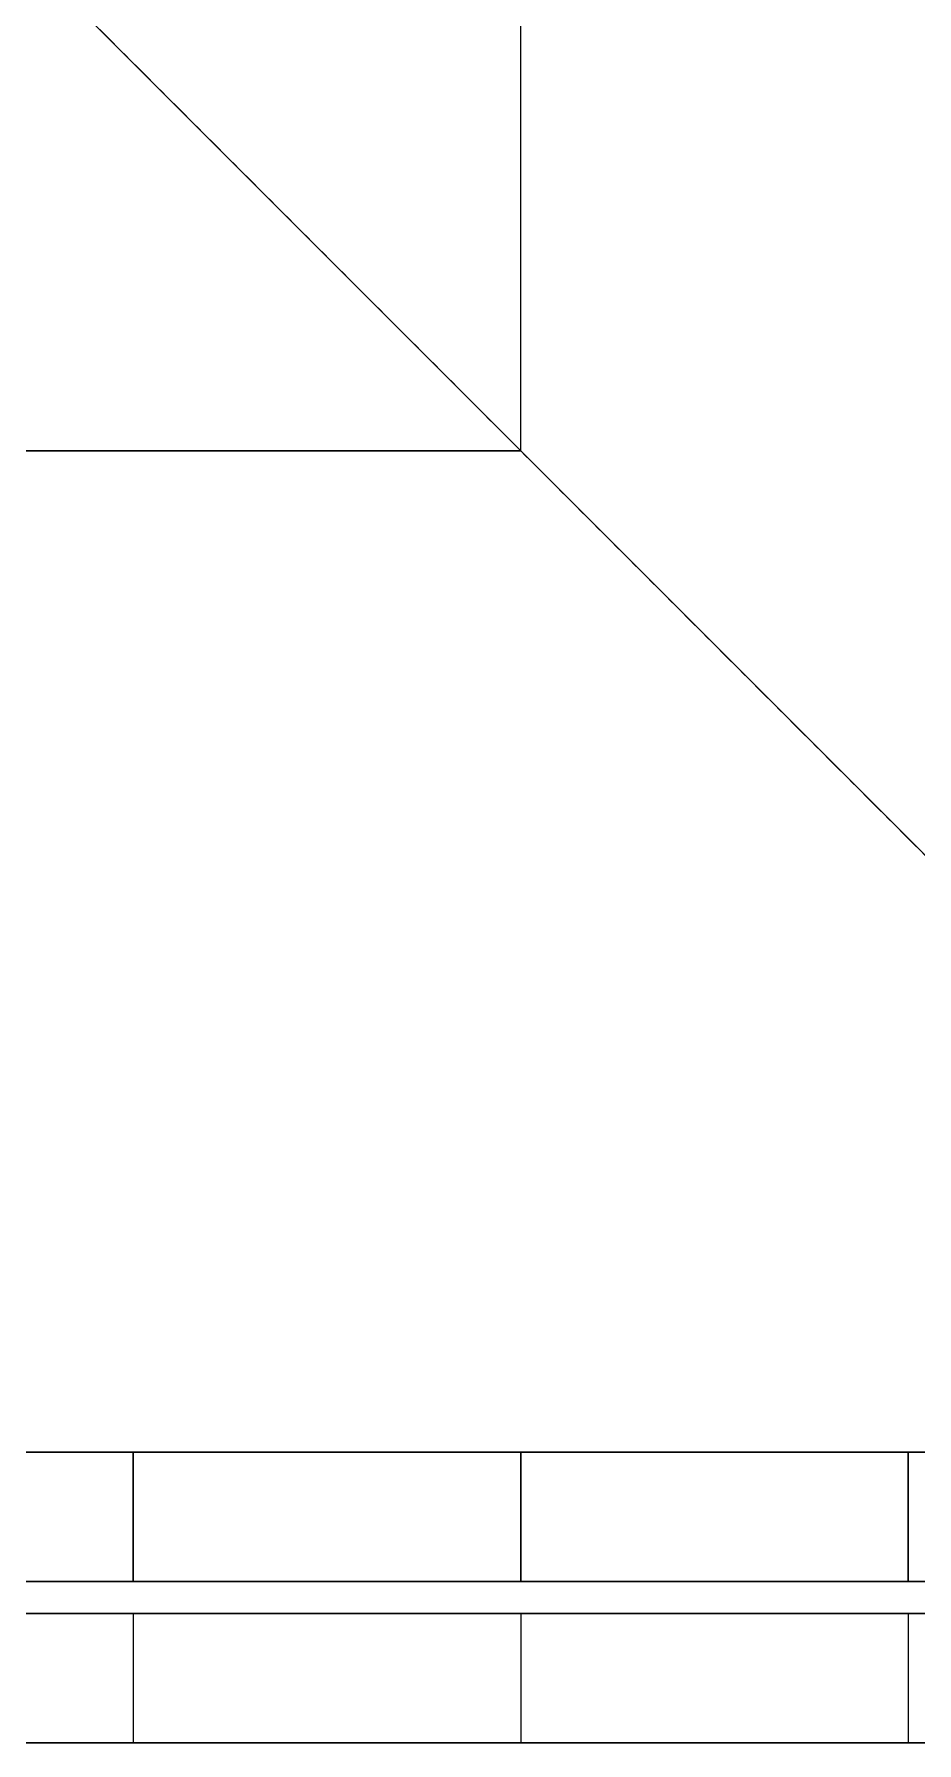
# Model space of a CAD drawing. Header units: millimetres. Extents: x -6529 to 809, y -8611 to 207.
# Drawn here: x -4667.65 to -4653.98, y -5087.89 to -5061.44 of the extents above; entities that cross this region are included whole.
import ezdxf

# ---------------------------------------------------------------- set-up
doc = ezdxf.new("R2010")
doc.units = ezdxf.units.MM
doc.header["$MEASUREMENT"] = 0
doc.layers.add('gaten$11mm', color=7, linetype='Continuous', true_color=0xff6a35)
doc.layers.add('staal', color=5, linetype='Continuous', true_color=0x0000ff)

msp = doc.modelspace()

# ---------------------------------------------------------------- linework, layer by layer
at = {"layer": 'gaten$11mm'}
msp.add_line((-4660.11, -5087.394, 58), (-4660.11, -5087.394, 40), dxfattribs=at)
at = {"layer": 'gaten$11mm', "extrusion": (-2.22045e-16, 1, 0)}
for centre in [(4660.11, 95.5, -5087.894), (4660.11, 170.5, -5087.894)]:
    msp.add_circle(centre, 5.5, dxfattribs=at)
at = {"layer": 'staal'}
for p, q in [((-4640.11, -5087.894, 1276), (-4680.11, -5047.894, 1276)), ((-4640.11, -5087.894), (-4680.11, -5047.894)), ((-4640.11, -5087.894), (-4680.11, -5047.894)), ((-4666.11, -5083.394, 1446.5), (-4666.11, -5085.394, 1446.5)), ((-4666.11, -5083.394, 1371.5), (-4666.11, -5085.394, 1371.5)), ((-4666.11, -5083.394, 1145.5), (-4666.11, -5085.394, 1145.5)), ((-4666.11, -5083.394, 1220.5), (-4666.11, -5085.394, 1220.5)), ((-4666.11, -5085.394, 95.5), (-4666.11, -5083.394, 95.5)), ((-4666.11, -5085.394, 170.5), (-4666.11, -5083.394, 170.5)), ((-4660.11, -5083.394, 1316), (-4660.11, -5085.394, 1316)), ((-4660.11, -5083.394, 1484), (-4660.11, -5085.394, 1484)), ((-4660.11, -5083.394, 1440.5), (-4660.11, -5085.394, 1440.5)), ((-4660.11, -5083.394, 1452.5), (-4660.11, -5085.394, 1452.5)), ((-4660.11, -5083.394, 1365.5), (-4660.11, -5085.394, 1365.5)), ((-4660.11, -5083.394, 1377.5), (-4660.11, -5085.394, 1377.5)), ((-4660.11, -5083.394, 1276), (-4660.11, -5085.394, 1276)), ((-4660.11, -5083.394, 1108), (-4660.11, -5085.394, 1108)), ((-4660.11, -5083.394, 1151.5), (-4660.11, -5085.394, 1151.5)), ((-4660.11, -5083.394, 1139.5), (-4660.11, -5085.394, 1139.5)), ((-4660.11, -5083.394, 1226.5), (-4660.11, -5085.394, 1226.5)), ((-4660.11, -5083.394, 1214.5), (-4660.11, -5085.394, 1214.5)), ((-4660.11, -5083.394, 40), (-4660.11, -5085.394, 40)), ((-4660.11, -5083.394, 208), (-4660.11, -5085.394, 208)), ((-4660.11, -5085.394, 101.5), (-4660.11, -5083.394, 101.5)), ((-4660.11, -5085.394, 89.5), (-4660.11, -5083.394, 89.5)), ((-4660.11, -5085.394, 176.5), (-4660.11, -5083.394, 176.5)), ((-4660.11, -5085.394, 164.5), (-4660.11, -5083.394, 164.5)), ((-4654.11, -5083.394, 1446.5), (-4654.11, -5085.394, 1446.5)), ((-4654.11, -5083.394, 1371.5), (-4654.11, -5085.394, 1371.5)), ((-4654.11, -5083.394, 1145.5), (-4654.11, -5085.394, 1145.5)), ((-4654.11, -5083.394, 1220.5), (-4654.11, -5085.394, 1220.5)), ((-4654.11, -5085.394, 95.5), (-4654.11, -5083.394, 95.5)), ((-4654.11, -5085.394, 170.5), (-4654.11, -5083.394, 170.5)), ((-4666.11, -5085.894, 695.5), (-4666.11, -5087.894, 695.5)), ((-4666.11, -5085.894, 770.5), (-4666.11, -5087.894, 770.5)), ((-4666.11, -5085.894, 920.5), (-4666.11, -5087.894, 920.5)), ((-4666.11, -5085.894, 845.5), (-4666.11, -5087.894, 845.5)), ((-4666.11, -5085.894, 1070.5), (-4666.11, -5087.894, 1070.5)), ((-4666.11, -5085.894, 995.5), (-4666.11, -5087.894, 995.5)), ((-4666.11, -5085.894, 1220.5), (-4666.11, -5087.894, 1220.5)), ((-4666.11, -5085.894, 1145.5), (-4666.11, -5087.894, 1145.5)), ((-4666.11, -5085.894, 545.5), (-4666.11, -5087.894, 545.5)), ((-4666.11, -5085.894, 620.5), (-4666.11, -5087.894, 620.5)), ((-4666.11, -5085.894, 395.5), (-4666.11, -5087.894, 395.5)), ((-4666.11, -5085.894, 470.5), (-4666.11, -5087.894, 470.5)), ((-4666.11, -5085.894, 245.5), (-4666.11, -5087.894, 245.5)), ((-4666.11, -5085.894, 320.5), (-4666.11, -5087.894, 320.5)), ((-4666.11, -5085.894, 170.5), (-4666.11, -5087.894, 170.5)), ((-4666.11, -5085.894, 95.5), (-4666.11, -5087.894, 95.5)), ((-4660.11, -5085.894, 40), (-4660.11, -5087.894, 40)), ((-4660.11, -5085.894, 1276), (-4660.11, -5087.894, 1276)), ((-4660.11, -5085.894, 701.5), (-4660.11, -5087.894, 701.5)), ((-4660.11, -5085.894, 689.5), (-4660.11, -5087.894, 689.5)), ((-4660.11, -5085.894, 776.5), (-4660.11, -5087.894, 776.5)), ((-4660.11, -5085.894, 764.5), (-4660.11, -5087.894, 764.5)), ((-4660.11, -5085.894, 926.5), (-4660.11, -5087.894, 926.5)), ((-4660.11, -5085.894, 914.5), (-4660.11, -5087.894, 914.5)), ((-4660.11, -5085.894, 851.5), (-4660.11, -5087.894, 851.5)), ((-4660.11, -5085.894, 839.5), (-4660.11, -5087.894, 839.5)), ((-4660.11, -5085.894, 1076.5), (-4660.11, -5087.894, 1076.5)), ((-4660.11, -5085.894, 1064.5), (-4660.11, -5087.894, 1064.5)), ((-4660.11, -5085.894, 1001.5), (-4660.11, -5087.894, 1001.5)), ((-4660.11, -5085.894, 989.5), (-4660.11, -5087.894, 989.5)), ((-4660.11, -5085.894, 1226.5), (-4660.11, -5087.894, 1226.5)), ((-4660.11, -5085.894, 1214.5), (-4660.11, -5087.894, 1214.5)), ((-4660.11, -5085.894, 1151.5), (-4660.11, -5087.894, 1151.5)), ((-4660.11, -5085.894, 1139.5), (-4660.11, -5087.894, 1139.5)), ((-4660.11, -5085.894, 551.5), (-4660.11, -5087.894, 551.5)), ((-4660.11, -5085.894, 539.5), (-4660.11, -5087.894, 539.5)), ((-4660.11, -5085.894, 626.5), (-4660.11, -5087.894, 626.5)), ((-4660.11, -5085.894, 614.5), (-4660.11, -5087.894, 614.5)), ((-4660.11, -5085.894, 401.5), (-4660.11, -5087.894, 401.5)), ((-4660.11, -5085.894, 389.5), (-4660.11, -5087.894, 389.5)), ((-4660.11, -5085.894, 476.5), (-4660.11, -5087.894, 476.5)), ((-4660.11, -5085.894, 464.5), (-4660.11, -5087.894, 464.5)), ((-4660.11, -5085.894, 251.5), (-4660.11, -5087.894, 251.5)), ((-4660.11, -5085.894, 239.5), (-4660.11, -5087.894, 239.5)), ((-4660.11, -5085.894, 326.5), (-4660.11, -5087.894, 326.5)), ((-4660.11, -5085.894, 314.5), (-4660.11, -5087.894, 314.5)), ((-4660.11, -5085.894, 176.5), (-4660.11, -5087.894, 176.5)), ((-4660.11, -5085.894, 164.5), (-4660.11, -5087.894, 164.5)), ((-4660.11, -5085.894, 101.5), (-4660.11, -5087.894, 101.5)), ((-4660.11, -5085.894, 89.5), (-4660.11, -5087.894, 89.5)), ((-4654.11, -5085.894, 695.5), (-4654.11, -5087.894, 695.5)), ((-4654.11, -5085.894, 770.5), (-4654.11, -5087.894, 770.5)), ((-4654.11, -5085.894, 920.5), (-4654.11, -5087.894, 920.5)), ((-4654.11, -5085.894, 845.5), (-4654.11, -5087.894, 845.5)), ((-4654.11, -5085.894, 1070.5), (-4654.11, -5087.894, 1070.5)), ((-4654.11, -5085.894, 995.5), (-4654.11, -5087.894, 995.5)), ((-4654.11, -5085.894, 1220.5), (-4654.11, -5087.894, 1220.5)), ((-4654.11, -5085.894, 1145.5), (-4654.11, -5087.894, 1145.5)), ((-4654.11, -5085.894, 545.5), (-4654.11, -5087.894, 545.5)), ((-4654.11, -5085.894, 620.5), (-4654.11, -5087.894, 620.5)), ((-4654.11, -5085.894, 395.5), (-4654.11, -5087.894, 395.5)), ((-4654.11, -5085.894, 470.5), (-4654.11, -5087.894, 470.5)), ((-4654.11, -5085.894, 245.5), (-4654.11, -5087.894, 245.5)), ((-4654.11, -5085.894, 320.5), (-4654.11, -5087.894, 320.5)), ((-4654.11, -5085.894, 170.5), (-4654.11, -5087.894, 170.5)), ((-4654.11, -5085.894, 95.5), (-4654.11, -5087.894, 95.5))]:
    msp.add_line(p, q, dxfattribs=at)
msp.add_lwpolyline([(-4640.11, -5087.894), (-5956.11, -5087.894), (-5956.11, -3771.894), (-4640.11, -3771.894)], close=True, dxfattribs=at)
for points in [[(-4660.11, -5067.894, 1316), (-4660.11, -5032.644, 1316), (-4660.11, -4997.394, 1316)], [(-4660.11, -5067.894, 1314), (-4660.11, -5032.644, 1314), (-4660.11, -4997.394, 1314)], [(-4660.11, -5067.894, 1278), (-4660.11, -5032.644, 1278), (-4660.11, -4997.394, 1278)], [(-4660.11, -5067.894, 1276), (-4660.11, -5032.644, 1276), (-4660.11, -4997.394, 1276)], [(-4660.11, -5067.894, 40), (-4660.11, -5033.144, 40), (-4660.11, -4998.394, 40)], [(-4660.11, -5067.894, 38), (-4660.11, -5033.144, 38), (-4660.11, -4998.394, 38)], [(-4660.11, -5067.894, 2), (-4660.11, -5033.144, 2), (-4660.11, -4998.394, 2)], [(-4660.11, -5067.894), (-4660.11, -5033.144), (-4660.11, -4998.394)], [(-4640.11, -5087.894, 1276), (-4660.11, -5067.894, 1276), (-4680.11, -5047.894, 1276)], [(-4680.11, -5047.894, 1316), (-4660.11, -5067.894, 1316), (-4640.11, -5087.894, 1316)], [(-4640.11, -5087.894, 1276), (-4660.11, -5067.894, 1276), (-4680.11, -5047.894, 1276)], [(-4680.11, -5047.894, 1316), (-4660.11, -5067.894, 1316), (-4640.11, -5087.894, 1316)], [(-4640.11, -5087.894), (-4660.11, -5067.894), (-4680.11, -5047.894)], [(-4680.11, -5047.894, 40), (-4660.11, -5067.894, 40), (-4640.11, -5087.894, 40)], [(-4640.11, -5087.894, 40), (-4660.11, -5067.894, 40), (-4680.11, -5047.894, 40)], [(-4642.11, -5085.894, 1314), (-4660.11, -5067.894, 1314), (-4678.11, -5049.894, 1314)], [(-4678.11, -5049.894, 1278), (-4660.11, -5067.894, 1278), (-4642.11, -5085.894, 1278)], [(-4642.11, -5085.894, 1314), (-4660.11, -5067.894, 1314), (-4678.11, -5049.894, 1314)], [(-4678.11, -5049.894, 1278), (-4660.11, -5067.894, 1278), (-4642.11, -5085.894, 1278)], [(-4642.11, -5085.894, 38), (-4660.11, -5067.894, 38), (-4678.11, -5049.894, 38)], [(-4678.11, -5049.894, 2), (-4660.11, -5067.894, 2), (-4642.11, -5085.894, 2)], [(-4678.11, -5049.894, 38), (-4660.11, -5067.894, 38), (-4642.11, -5085.894, 38)], [(-4642.11, -5085.894, 2), (-4660.11, -5067.894, 2), (-4678.11, -5049.894, 2)], [(-4660.11, -5067.894, 1316), (-4695.36, -5067.894, 1316), (-4730.61, -5067.894, 1316)], [(-4660.11, -5067.894, 1314), (-4695.36, -5067.894, 1314), (-4730.61, -5067.894, 1314)], [(-4660.11, -5067.894, 1278), (-4695.36, -5067.894, 1278), (-4730.61, -5067.894, 1278)], [(-4660.11, -5067.894, 1276), (-4695.36, -5067.894, 1276), (-4730.61, -5067.894, 1276)], [(-4730.61, -5067.894, 40), (-4695.36, -5067.894, 40), (-4660.11, -5067.894, 40)], [(-4730.61, -5067.894, 38), (-4695.36, -5067.894, 38), (-4660.11, -5067.894, 38)], [(-4730.61, -5067.894, 2), (-4695.36, -5067.894, 2), (-4660.11, -5067.894, 2)], [(-4730.61, -5067.894), (-4695.36, -5067.894), (-4660.11, -5067.894)], [(-4660.11, -5067.894, 1276), (-4660.11, -5067.894, 1277), (-4660.11, -5067.894, 1278)], [(-4660.11, -5067.894, 1314), (-4660.11, -5067.894, 1315), (-4660.11, -5067.894, 1316)], [(-4660.11, -5067.894, 1276), (-4660.11, -5067.894, 1277), (-4660.11, -5067.894, 1278)], [(-4660.11, -5067.894, 1314), (-4660.11, -5067.894, 1315), (-4660.11, -5067.894, 1316)], [(-4660.11, -5067.894), (-4660.11, -5067.894, 1), (-4660.11, -5067.894, 2)], [(-4660.11, -5067.894, 38), (-4660.11, -5067.894, 39), (-4660.11, -5067.894, 40)], [(-4659.957, -5068.046, 40), (-4659.957, -5068.046, 39), (-4659.957, -5068.046, 38)], [(-4659.957, -5068.046, 2), (-4659.957, -5068.046, 1), (-4659.957, -5068.046)], [(-4675.61, -5083.394, 1316), (-4660.11, -5083.394, 1316), (-4644.61, -5083.394, 1316)], [(-4675.61, -5083.394, 1484), (-4660.11, -5083.394, 1484), (-4644.61, -5083.394, 1484)], [(-4675.61, -5083.394, 1400), (-4660.11, -5083.394, 1400), (-4644.61, -5083.394, 1400)], [(-4675.61, -5083.394, 1276), (-4660.11, -5083.394, 1276), (-4644.61, -5083.394, 1276)], [(-4675.61, -5083.394, 1108), (-4660.11, -5083.394, 1108), (-4644.61, -5083.394, 1108)], [(-4675.61, -5083.394, 1192), (-4660.11, -5083.394, 1192), (-4644.61, -5083.394, 1192)], [(-4644.61, -5083.394, 40), (-4660.11, -5083.394, 40), (-4675.61, -5083.394, 40)], [(-4644.61, -5083.394, 208), (-4660.11, -5083.394, 208), (-4675.61, -5083.394, 208)], [(-4644.61, -5083.394, 124), (-4660.11, -5083.394, 124), (-4675.61, -5083.394, 124)], [(-4660.11, -5083.394, 1316), (-4660.11, -5083.394, 1340.75), (-4660.11, -5083.394, 1365.5)], [(-4660.11, -5083.394, 1377.5), (-4660.11, -5083.394, 1409), (-4660.11, -5083.394, 1440.5)], [(-4660.11, -5083.394, 1452.5), (-4660.11, -5083.394, 1468.25), (-4660.11, -5083.394, 1484)], [(-4660.11, -5083.394, 1276), (-4660.11, -5083.394, 1251.25), (-4660.11, -5083.394, 1226.5)], [(-4660.11, -5083.394, 1214.5), (-4660.11, -5083.394, 1183), (-4660.11, -5083.394, 1151.5)], [(-4660.11, -5083.394, 1139.5), (-4660.11, -5083.394, 1123.75), (-4660.11, -5083.394, 1108)], [(-4660.11, -5083.394, 40), (-4660.11, -5083.394, 64.75), (-4660.11, -5083.394, 89.5)], [(-4660.11, -5083.394, 101.5), (-4660.11, -5083.394, 133), (-4660.11, -5083.394, 164.5)], [(-4660.11, -5083.394, 176.5), (-4660.11, -5083.394, 192.25), (-4660.11, -5083.394, 208)], [(-4642.61, -5085.394, 1316), (-4660.11, -5085.394, 1316), (-4677.61, -5085.394, 1316)], [(-4642.61, -5085.394, 1484), (-4660.11, -5085.394, 1484), (-4677.61, -5085.394, 1484)], [(-4642.61, -5085.394, 1400), (-4660.11, -5085.394, 1400), (-4677.61, -5085.394, 1400)], [(-4642.61, -5085.394, 1276), (-4660.11, -5085.394, 1276), (-4677.61, -5085.394, 1276)], [(-4642.61, -5085.394, 1108), (-4660.11, -5085.394, 1108), (-4677.61, -5085.394, 1108)], [(-4642.61, -5085.394, 1192), (-4660.11, -5085.394, 1192), (-4677.61, -5085.394, 1192)], [(-4677.61, -5085.394, 40), (-4660.11, -5085.394, 40), (-4642.61, -5085.394, 40)], [(-4677.61, -5085.394, 208), (-4660.11, -5085.394, 208), (-4642.61, -5085.394, 208)], [(-4677.61, -5085.394, 124), (-4660.11, -5085.394, 124), (-4642.61, -5085.394, 124)], [(-4660.11, -5085.394, 1316), (-4660.11, -5085.394, 1340.75), (-4660.11, -5085.394, 1365.5)], [(-4660.11, -5085.394, 1377.5), (-4660.11, -5085.394, 1409), (-4660.11, -5085.394, 1440.5)], [(-4660.11, -5085.394, 1452.5), (-4660.11, -5085.394, 1468.25), (-4660.11, -5085.394, 1484)], [(-4660.11, -5085.394, 1276), (-4660.11, -5085.394, 1251.25), (-4660.11, -5085.394, 1226.5)], [(-4660.11, -5085.394, 1214.5), (-4660.11, -5085.394, 1183), (-4660.11, -5085.394, 1151.5)], [(-4660.11, -5085.394, 1139.5), (-4660.11, -5085.394, 1123.75), (-4660.11, -5085.394, 1108)], [(-4660.11, -5085.394, 40), (-4660.11, -5085.394, 64.75), (-4660.11, -5085.394, 89.5)], [(-4660.11, -5085.394, 101.5), (-4660.11, -5085.394, 133), (-4660.11, -5085.394, 164.5)], [(-4660.11, -5085.394, 176.5), (-4660.11, -5085.394, 192.25), (-4660.11, -5085.394, 208)], [(-4642.11, -5085.894, 1314), (-5298.11, -5085.894, 1314), (-5954.11, -5085.894, 1314)], [(-4642.11, -5085.894, 1278), (-5298.11, -5085.894, 1278), (-5954.11, -5085.894, 1278)], [(-5954.11, -5085.894, 38), (-5298.11, -5085.894, 38), (-4642.11, -5085.894, 38)], [(-5954.11, -5085.894, 2), (-5298.11, -5085.894, 2), (-4642.11, -5085.894, 2)], [(-4642.11, -5085.894, 1296), (-4685.86, -5085.894, 1296), (-4729.61, -5085.894, 1296)], [(-4729.61, -5085.894, 20), (-4685.86, -5085.894, 20), (-4642.11, -5085.894, 20)], [(-4642.11, -5085.894, 40), (-4660.11, -5085.894, 40), (-4678.11, -5085.894, 40)], [(-4642.11, -5085.894, 1276), (-4660.11, -5085.894, 1276), (-4678.11, -5085.894, 1276)], [(-4642.11, -5085.894, 658), (-4660.11, -5085.894, 658), (-4678.11, -5085.894, 658)], [(-4660.11, -5085.894, 40), (-4660.11, -5085.894, 64.75), (-4660.11, -5085.894, 89.5)], [(-4660.11, -5085.894, 101.5), (-4660.11, -5085.894, 133), (-4660.11, -5085.894, 164.5)], [(-4660.11, -5085.894, 176.5), (-4660.11, -5085.894, 208), (-4660.11, -5085.894, 239.5)], [(-4660.11, -5085.894, 251.5), (-4660.11, -5085.894, 283), (-4660.11, -5085.894, 314.5)], [(-4660.11, -5085.894, 326.5), (-4660.11, -5085.894, 358), (-4660.11, -5085.894, 389.5)], [(-4660.11, -5085.894, 401.5), (-4660.11, -5085.894, 433), (-4660.11, -5085.894, 464.5)], [(-4660.11, -5085.894, 476.5), (-4660.11, -5085.894, 508), (-4660.11, -5085.894, 539.5)], [(-4660.11, -5085.894, 551.5), (-4660.11, -5085.894, 583), (-4660.11, -5085.894, 614.5)], [(-4660.11, -5085.894, 626.5), (-4660.11, -5085.894, 658), (-4660.11, -5085.894, 689.5)], [(-4660.11, -5085.894, 701.5), (-4660.11, -5085.894, 733), (-4660.11, -5085.894, 764.5)], [(-4660.11, -5085.894, 776.5), (-4660.11, -5085.894, 808), (-4660.11, -5085.894, 839.5)], [(-4660.11, -5085.894, 851.5), (-4660.11, -5085.894, 883), (-4660.11, -5085.894, 914.5)], [(-4660.11, -5085.894, 926.5), (-4660.11, -5085.894, 958), (-4660.11, -5085.894, 989.5)], [(-4660.11, -5085.894, 1001.5), (-4660.11, -5085.894, 1033), (-4660.11, -5085.894, 1064.5)], [(-4660.11, -5085.894, 1076.5), (-4660.11, -5085.894, 1108), (-4660.11, -5085.894, 1139.5)], [(-4660.11, -5085.894, 1151.5), (-4660.11, -5085.894, 1183), (-4660.11, -5085.894, 1214.5)], [(-4660.11, -5085.894, 1226.5), (-4660.11, -5085.894, 1251.25), (-4660.11, -5085.894, 1276)], [(-4640.11, -5087.894, 1276), (-5298.11, -5087.894, 1276), (-5956.11, -5087.894, 1276)], [(-4640.11, -5087.894, 1316), (-5298.11, -5087.894, 1316), (-5956.11, -5087.894, 1316)], [(-5956.11, -5087.894), (-5298.11, -5087.894), (-4640.11, -5087.894)], [(-5956.11, -5087.894, 40), (-5298.11, -5087.894, 40), (-4640.11, -5087.894, 40)], [(-4640.11, -5087.894, 1296), (-4684.86, -5087.894, 1296), (-4729.61, -5087.894, 1296)], [(-4729.61, -5087.894, 20), (-4684.86, -5087.894, 20), (-4640.11, -5087.894, 20)], [(-4680.11, -5087.894, 40), (-4660.11, -5087.894, 40), (-4640.11, -5087.894, 40)], [(-4680.11, -5087.894, 1276), (-4660.11, -5087.894, 1276), (-4640.11, -5087.894, 1276)], [(-4680.11, -5087.894, 658), (-4660.11, -5087.894, 658), (-4640.11, -5087.894, 658)], [(-4660.11, -5087.894, 40), (-4660.11, -5087.894, 64.75), (-4660.11, -5087.894, 89.5)], [(-4660.11, -5087.894, 101.5), (-4660.11, -5087.894, 133), (-4660.11, -5087.894, 164.5)], [(-4660.11, -5087.894, 176.5), (-4660.11, -5087.894, 208), (-4660.11, -5087.894, 239.5)], [(-4660.11, -5087.894, 251.5), (-4660.11, -5087.894, 283), (-4660.11, -5087.894, 314.5)], [(-4660.11, -5087.894, 326.5), (-4660.11, -5087.894, 358), (-4660.11, -5087.894, 389.5)], [(-4660.11, -5087.894, 401.5), (-4660.11, -5087.894, 433), (-4660.11, -5087.894, 464.5)], [(-4660.11, -5087.894, 476.5), (-4660.11, -5087.894, 508), (-4660.11, -5087.894, 539.5)], [(-4660.11, -5087.894, 551.5), (-4660.11, -5087.894, 583), (-4660.11, -5087.894, 614.5)], [(-4660.11, -5087.894, 626.5), (-4660.11, -5087.894, 658), (-4660.11, -5087.894, 689.5)], [(-4660.11, -5087.894, 701.5), (-4660.11, -5087.894, 733), (-4660.11, -5087.894, 764.5)], [(-4660.11, -5087.894, 776.5), (-4660.11, -5087.894, 808), (-4660.11, -5087.894, 839.5)], [(-4660.11, -5087.894, 851.5), (-4660.11, -5087.894, 883), (-4660.11, -5087.894, 914.5)], [(-4660.11, -5087.894, 926.5), (-4660.11, -5087.894, 958), (-4660.11, -5087.894, 989.5)], [(-4660.11, -5087.894, 1001.5), (-4660.11, -5087.894, 1033), (-4660.11, -5087.894, 1064.5)], [(-4660.11, -5087.894, 1076.5), (-4660.11, -5087.894, 1108), (-4660.11, -5087.894, 1139.5)], [(-4660.11, -5087.894, 1151.5), (-4660.11, -5087.894, 1183), (-4660.11, -5087.894, 1214.5)], [(-4660.11, -5087.894, 1226.5), (-4660.11, -5087.894, 1251.25), (-4660.11, -5087.894, 1276)]]:
    msp.add_open_spline(points, degree=2, dxfattribs=at)
for points, weights, knots in [([(-4654.11, -5083.394, 1446.5), (-4654.11, -5083.394, 1440.5), (-4660.11, -5083.394, 1440.5), (-4666.11, -5083.394, 1440.5), (-4666.11, -5083.394, 1446.5), (-4666.11, -5083.394, 1452.5), (-4660.11, -5083.394, 1452.5), (-4654.11, -5083.394, 1452.5), (-4654.11, -5083.394, 1446.5)], [1, 0.707106781187, 1, 0.707106781187, 1, 0.707106781187, 1, 0.707106781187, 1], [-31.415927, -31.415927, -31.415927, -23.561945, -23.561945, -15.707963, -15.707963, -7.853982, -7.853982, 0, 0, 0]), ([(-4654.11, -5083.394, 1371.5), (-4654.11, -5083.394, 1365.5), (-4660.11, -5083.394, 1365.5), (-4666.11, -5083.394, 1365.5), (-4666.11, -5083.394, 1371.5), (-4666.11, -5083.394, 1377.5), (-4660.11, -5083.394, 1377.5), (-4654.11, -5083.394, 1377.5), (-4654.11, -5083.394, 1371.5)], [1, 0.707106781187, 1, 0.707106781187, 1, 0.707106781187, 1, 0.707106781187, 1], [-31.415927, -31.415927, -31.415927, -23.561945, -23.561945, -15.707963, -15.707963, -7.853982, -7.853982, 0, 0, 0]), ([(-4654.11, -5083.394, 1145.5), (-4654.11, -5083.394, 1151.5), (-4660.11, -5083.394, 1151.5), (-4666.11, -5083.394, 1151.5), (-4666.11, -5083.394, 1145.5), (-4666.11, -5083.394, 1139.5), (-4660.11, -5083.394, 1139.5), (-4654.11, -5083.394, 1139.5), (-4654.11, -5083.394, 1145.5)], [1, 0.707106781187, 1, 0.707106781187, 1, 0.707106781187, 1, 0.707106781187, 1], [-31.415927, -31.415927, -31.415927, -23.561945, -23.561945, -15.707963, -15.707963, -7.853982, -7.853982, 0, 0, 0]), ([(-4654.11, -5083.394, 1220.5), (-4654.11, -5083.394, 1226.5), (-4660.11, -5083.394, 1226.5), (-4666.11, -5083.394, 1226.5), (-4666.11, -5083.394, 1220.5), (-4666.11, -5083.394, 1214.5), (-4660.11, -5083.394, 1214.5), (-4654.11, -5083.394, 1214.5), (-4654.11, -5083.394, 1220.5)], [1, 0.707106781187, 1, 0.707106781187, 1, 0.707106781187, 1, 0.707106781187, 1], [-31.415927, -31.415927, -31.415927, -23.561945, -23.561945, -15.707963, -15.707963, -7.853982, -7.853982, 0, 0, 0]), ([(-4666.11, -5083.394, 95.5), (-4666.11, -5083.394, 89.5), (-4660.11, -5083.394, 89.5), (-4654.11, -5083.394, 89.5), (-4654.11, -5083.394, 95.5), (-4654.11, -5083.394, 101.5), (-4660.11, -5083.394, 101.5), (-4666.11, -5083.394, 101.5), (-4666.11, -5083.394, 95.5)], [1, 0.707106781187, 1, 0.707106781187, 1, 0.707106781187, 1, 0.707106781187, 1], [-31.415927, -31.415927, -31.415927, -23.561945, -23.561945, -15.707963, -15.707963, -7.853982, -7.853982, 0, 0, 0]), ([(-4666.11, -5083.394, 170.5), (-4666.11, -5083.394, 164.5), (-4660.11, -5083.394, 164.5), (-4654.11, -5083.394, 164.5), (-4654.11, -5083.394, 170.5), (-4654.11, -5083.394, 176.5), (-4660.11, -5083.394, 176.5), (-4666.11, -5083.394, 176.5), (-4666.11, -5083.394, 170.5)], [1, 0.707106781187, 1, 0.707106781187, 1, 0.707106781187, 1, 0.707106781187, 1], [-31.415927, -31.415927, -31.415927, -23.561945, -23.561945, -15.707963, -15.707963, -7.853982, -7.853982, 0, 0, 0]), ([(-4654.11, -5085.394, 1446.5), (-4654.11, -5085.394, 1452.5), (-4660.11, -5085.394, 1452.5), (-4666.11, -5085.394, 1452.5), (-4666.11, -5085.394, 1446.5), (-4666.11, -5085.394, 1440.5), (-4660.11, -5085.394, 1440.5), (-4654.11, -5085.394, 1440.5), (-4654.11, -5085.394, 1446.5)], [1, 0.707106781187, 1, 0.707106781187, 1, 0.707106781187, 1, 0.707106781187, 1], [0, 0, 0, 7.853982, 7.853982, 15.707963, 15.707963, 23.561945, 23.561945, 31.415927, 31.415927, 31.415927]), ([(-4654.11, -5085.394, 1371.5), (-4654.11, -5085.394, 1377.5), (-4660.11, -5085.394, 1377.5), (-4666.11, -5085.394, 1377.5), (-4666.11, -5085.394, 1371.5), (-4666.11, -5085.394, 1365.5), (-4660.11, -5085.394, 1365.5), (-4654.11, -5085.394, 1365.5), (-4654.11, -5085.394, 1371.5)], [1, 0.707106781187, 1, 0.707106781187, 1, 0.707106781187, 1, 0.707106781187, 1], [0, 0, 0, 7.853982, 7.853982, 15.707963, 15.707963, 23.561945, 23.561945, 31.415927, 31.415927, 31.415927]), ([(-4654.11, -5085.394, 1145.5), (-4654.11, -5085.394, 1139.5), (-4660.11, -5085.394, 1139.5), (-4666.11, -5085.394, 1139.5), (-4666.11, -5085.394, 1145.5), (-4666.11, -5085.394, 1151.5), (-4660.11, -5085.394, 1151.5), (-4654.11, -5085.394, 1151.5), (-4654.11, -5085.394, 1145.5)], [1, 0.707106781187, 1, 0.707106781187, 1, 0.707106781187, 1, 0.707106781187, 1], [0, 0, 0, 7.853982, 7.853982, 15.707963, 15.707963, 23.561945, 23.561945, 31.415927, 31.415927, 31.415927]), ([(-4654.11, -5085.394, 1220.5), (-4654.11, -5085.394, 1214.5), (-4660.11, -5085.394, 1214.5), (-4666.11, -5085.394, 1214.5), (-4666.11, -5085.394, 1220.5), (-4666.11, -5085.394, 1226.5), (-4660.11, -5085.394, 1226.5), (-4654.11, -5085.394, 1226.5), (-4654.11, -5085.394, 1220.5)], [1, 0.707106781187, 1, 0.707106781187, 1, 0.707106781187, 1, 0.707106781187, 1], [0, 0, 0, 7.853982, 7.853982, 15.707963, 15.707963, 23.561945, 23.561945, 31.415927, 31.415927, 31.415927]), ([(-4666.11, -5085.394, 95.5), (-4666.11, -5085.394, 101.5), (-4660.11, -5085.394, 101.5), (-4654.11, -5085.394, 101.5), (-4654.11, -5085.394, 95.5), (-4654.11, -5085.394, 89.5), (-4660.11, -5085.394, 89.5), (-4666.11, -5085.394, 89.5), (-4666.11, -5085.394, 95.5)], [1, 0.707106781187, 1, 0.707106781187, 1, 0.707106781187, 1, 0.707106781187, 1], [0, 0, 0, 7.853982, 7.853982, 15.707963, 15.707963, 23.561945, 23.561945, 31.415927, 31.415927, 31.415927]), ([(-4666.11, -5085.394, 170.5), (-4666.11, -5085.394, 176.5), (-4660.11, -5085.394, 176.5), (-4654.11, -5085.394, 176.5), (-4654.11, -5085.394, 170.5), (-4654.11, -5085.394, 164.5), (-4660.11, -5085.394, 164.5), (-4666.11, -5085.394, 164.5), (-4666.11, -5085.394, 170.5)], [1, 0.707106781187, 1, 0.707106781187, 1, 0.707106781187, 1, 0.707106781187, 1], [0, 0, 0, 7.853982, 7.853982, 15.707963, 15.707963, 23.561945, 23.561945, 31.415927, 31.415927, 31.415927]), ([(-4654.11, -5085.894, 695.5), (-4654.11, -5085.894, 701.5), (-4660.11, -5085.894, 701.5), (-4666.11, -5085.894, 701.5), (-4666.11, -5085.894, 695.5), (-4666.11, -5085.894, 689.5), (-4660.11, -5085.894, 689.5), (-4654.11, -5085.894, 689.5), (-4654.11, -5085.894, 695.5)], [1, 0.707106781187, 1, 0.707106781187, 1, 0.707106781187, 1, 0.707106781187, 1], [0, 0, 0, 7.853982, 7.853982, 15.707963, 15.707963, 23.561945, 23.561945, 31.415927, 31.415927, 31.415927]), ([(-4654.11, -5085.894, 770.5), (-4654.11, -5085.894, 776.5), (-4660.11, -5085.894, 776.5), (-4666.11, -5085.894, 776.5), (-4666.11, -5085.894, 770.5), (-4666.11, -5085.894, 764.5), (-4660.11, -5085.894, 764.5), (-4654.11, -5085.894, 764.5), (-4654.11, -5085.894, 770.5)], [0.999999860338, 0.707106851018, 1, 0.707106781187, 1, 0.707106781187, 1, 0.707106851018, 0.999999860338], [0, 0, 0, 7.853981, 7.853981, 15.707963, 15.707963, 23.561946, 23.561946, 31.415927, 31.415927, 31.415927]), ([(-4654.11, -5085.894, 920.5), (-4654.11, -5085.894, 926.5), (-4660.11, -5085.894, 926.5), (-4666.11, -5085.894, 926.5), (-4666.11, -5085.894, 920.5), (-4666.11, -5085.894, 914.5), (-4660.11, -5085.894, 914.5), (-4654.11, -5085.894, 914.5), (-4654.11, -5085.894, 920.5)], [1, 0.707106781187, 1, 0.707106781187, 1, 0.707106781187, 1, 0.707106781187, 1], [0, 0, 0, 7.853982, 7.853982, 15.707963, 15.707963, 23.561945, 23.561945, 31.415927, 31.415927, 31.415927]), ([(-4654.11, -5085.894, 845.5), (-4654.11, -5085.894, 851.5), (-4660.11, -5085.894, 851.5), (-4666.11, -5085.894, 851.5), (-4666.11, -5085.894, 845.5), (-4666.11, -5085.894, 839.5), (-4660.11, -5085.894, 839.5), (-4654.11, -5085.894, 839.5), (-4654.11, -5085.894, 845.5)], [1, 0.707106781187, 1, 0.707106781187, 1, 0.707106781187, 1, 0.707106781187, 1], [0, 0, 0, 7.853982, 7.853982, 15.707963, 15.707963, 23.561945, 23.561945, 31.415927, 31.415927, 31.415927]), ([(-4654.11, -5085.894, 1070.5), (-4654.11, -5085.894, 1076.5), (-4660.11, -5085.894, 1076.5), (-4666.11, -5085.894, 1076.5), (-4666.11, -5085.894, 1070.5), (-4666.11, -5085.894, 1064.5), (-4660.11, -5085.894, 1064.5), (-4654.11, -5085.894, 1064.5), (-4654.11, -5085.894, 1070.5)], [0.999999860338, 0.707106851018, 1, 0.707106781187, 1, 0.707106781187, 1, 0.707106851018, 0.999999860338], [0, 0, 0, 7.853981, 7.853981, 15.707963, 15.707963, 23.561946, 23.561946, 31.415927, 31.415927, 31.415927]), ([(-4654.11, -5085.894, 995.5), (-4654.11, -5085.894, 1001.5), (-4660.11, -5085.894, 1001.5), (-4666.11, -5085.894, 1001.5), (-4666.11, -5085.894, 995.5), (-4666.11, -5085.894, 989.5), (-4660.11, -5085.894, 989.5), (-4654.11, -5085.894, 989.5), (-4654.11, -5085.894, 995.5)], [0.999999860338, 0.707106851018, 1, 0.707106781187, 1, 0.707106781187, 1, 0.707106851018, 0.999999860338], [0, 0, 0, 7.853981, 7.853981, 15.707963, 15.707963, 23.561946, 23.561946, 31.415927, 31.415927, 31.415927]), ([(-4654.11, -5085.894, 1220.5), (-4654.11, -5085.894, 1226.5), (-4660.11, -5085.894, 1226.5), (-4666.11, -5085.894, 1226.5), (-4666.11, -5085.894, 1220.5), (-4666.11, -5085.894, 1214.5), (-4660.11, -5085.894, 1214.5), (-4654.11, -5085.894, 1214.5), (-4654.11, -5085.894, 1220.5)], [0.999999860338, 0.707106851018, 1, 0.707106781187, 1, 0.707106781187, 1, 0.707106851018, 0.999999860338], [0, 0, 0, 7.853981, 7.853981, 15.707963, 15.707963, 23.561946, 23.561946, 31.415927, 31.415927, 31.415927]), ([(-4654.11, -5085.894, 1145.5), (-4654.11, -5085.894, 1151.5), (-4660.11, -5085.894, 1151.5), (-4666.11, -5085.894, 1151.5), (-4666.11, -5085.894, 1145.5), (-4666.11, -5085.894, 1139.5), (-4660.11, -5085.894, 1139.5), (-4654.11, -5085.894, 1139.5), (-4654.11, -5085.894, 1145.5)], [1, 0.707106781187, 1, 0.707106781187, 1, 0.707106781187, 1, 0.707106781187, 1], [0, 0, 0, 7.853982, 7.853982, 15.707963, 15.707963, 23.561945, 23.561945, 31.415927, 31.415927, 31.415927]), ([(-4654.11, -5085.894, 545.5), (-4654.11, -5085.894, 551.5), (-4660.11, -5085.894, 551.5), (-4666.11, -5085.894, 551.5), (-4666.11, -5085.894, 545.5), (-4666.11, -5085.894, 539.5), (-4660.11, -5085.894, 539.5), (-4654.11, -5085.894, 539.5), (-4654.11, -5085.894, 545.5)], [1, 0.707106781187, 1, 0.707106781187, 1, 0.707106781187, 1, 0.707106781187, 1], [0, 0, 0, 7.853982, 7.853982, 15.707963, 15.707963, 23.561945, 23.561945, 31.415927, 31.415927, 31.415927]), ([(-4654.11, -5085.894, 620.5), (-4654.11, -5085.894, 626.5), (-4660.11, -5085.894, 626.5), (-4666.11, -5085.894, 626.5), (-4666.11, -5085.894, 620.5), (-4666.11, -5085.894, 614.5), (-4660.11, -5085.894, 614.5), (-4654.11, -5085.894, 614.5), (-4654.11, -5085.894, 620.5)], [1, 0.707106781187, 1, 0.707106781187, 1, 0.707106781187, 1, 0.707106781187, 1], [0, 0, 0, 7.853982, 7.853982, 15.707963, 15.707963, 23.561945, 23.561945, 31.415927, 31.415927, 31.415927]), ([(-4654.11, -5085.894, 395.5), (-4654.11, -5085.894, 401.5), (-4660.11, -5085.894, 401.5), (-4666.11, -5085.894, 401.5), (-4666.11, -5085.894, 395.5), (-4666.11, -5085.894, 389.5), (-4660.11, -5085.894, 389.5), (-4654.11, -5085.894, 389.5), (-4654.11, -5085.894, 395.5)], [1, 0.707106781187, 1, 0.707106781187, 1, 0.707106781187, 1, 0.707106781187, 1], [0, 0, 0, 7.853982, 7.853982, 15.707963, 15.707963, 23.561945, 23.561945, 31.415927, 31.415927, 31.415927]), ([(-4654.11, -5085.894, 470.5), (-4654.11, -5085.894, 476.5), (-4660.11, -5085.894, 476.5), (-4666.11, -5085.894, 476.5), (-4666.11, -5085.894, 470.5), (-4666.11, -5085.894, 464.5), (-4660.11, -5085.894, 464.5), (-4654.11, -5085.894, 464.5), (-4654.11, -5085.894, 470.5)], [1, 0.707106781187, 1, 0.707106781187, 1, 0.707106781187, 1, 0.707106781187, 1], [0, 0, 0, 7.853982, 7.853982, 15.707963, 15.707963, 23.561945, 23.561945, 31.415927, 31.415927, 31.415927]), ([(-4654.11, -5085.894, 245.5), (-4654.11, -5085.894, 251.5), (-4660.11, -5085.894, 251.5), (-4666.11, -5085.894, 251.5), (-4666.11, -5085.894, 245.5), (-4666.11, -5085.894, 239.5), (-4660.11, -5085.894, 239.5), (-4654.11, -5085.894, 239.5), (-4654.11, -5085.894, 245.5)], [1, 0.707106781187, 1, 0.707106781187, 1, 0.707106781187, 1, 0.707106781187, 1], [0, 0, 0, 7.853982, 7.853982, 15.707963, 15.707963, 23.561945, 23.561945, 31.415927, 31.415927, 31.415927]), ([(-4654.11, -5085.894, 320.5), (-4654.11, -5085.894, 326.5), (-4660.11, -5085.894, 326.5), (-4666.11, -5085.894, 326.5), (-4666.11, -5085.894, 320.5), (-4666.11, -5085.894, 314.5), (-4660.11, -5085.894, 314.5), (-4654.11, -5085.894, 314.5), (-4654.11, -5085.894, 320.5)], [1, 0.707106781187, 1, 0.707106781187, 1, 0.707106781187, 1, 0.707106781187, 1], [0, 0, 0, 7.853982, 7.853982, 15.707963, 15.707963, 23.561945, 23.561945, 31.415927, 31.415927, 31.415927]), ([(-4654.11, -5085.894, 170.5), (-4654.11, -5085.894, 176.5), (-4660.11, -5085.894, 176.5), (-4666.11, -5085.894, 176.5), (-4666.11, -5085.894, 170.5), (-4666.11, -5085.894, 164.5), (-4660.11, -5085.894, 164.5), (-4654.11, -5085.894, 164.5), (-4654.11, -5085.894, 170.5)], [1, 0.707106781187, 1, 0.707106781187, 1, 0.707106781187, 1, 0.707106781187, 1], [0, 0, 0, 7.853982, 7.853982, 15.707963, 15.707963, 23.561945, 23.561945, 31.415927, 31.415927, 31.415927]), ([(-4654.11, -5085.894, 95.5), (-4654.11, -5085.894, 101.5), (-4660.11, -5085.894, 101.5), (-4666.11, -5085.894, 101.5), (-4666.11, -5085.894, 95.5), (-4666.11, -5085.894, 89.5), (-4660.11, -5085.894, 89.5), (-4654.11, -5085.894, 89.5), (-4654.11, -5085.894, 95.5)], [1, 0.707106781187, 1, 0.707106781187, 1, 0.707106781187, 1, 0.707106781187, 1], [0, 0, 0, 7.853982, 7.853982, 15.707963, 15.707963, 23.561945, 23.561945, 31.415927, 31.415927, 31.415927]), ([(-4654.11, -5087.894, 695.5), (-4654.11, -5087.894, 689.5), (-4660.11, -5087.894, 689.5), (-4666.11, -5087.894, 689.5), (-4666.11, -5087.894, 695.5), (-4666.11, -5087.894, 701.5), (-4660.11, -5087.894, 701.5), (-4654.11, -5087.894, 701.5), (-4654.11, -5087.894, 695.5)], [1, 0.707106781187, 1, 0.707106781187, 1, 0.707106781187, 1, 0.707106781187, 1], [-31.415927, -31.415927, -31.415927, -23.561945, -23.561945, -15.707963, -15.707963, -7.853982, -7.853982, 0, 0, 0]), ([(-4654.11, -5087.894, 770.5), (-4654.11, -5087.894, 764.5), (-4660.11, -5087.894, 764.5), (-4666.11, -5087.894, 764.5), (-4666.11, -5087.894, 770.5), (-4666.11, -5087.894, 776.5), (-4660.11, -5087.894, 776.5), (-4654.11, -5087.894, 776.5), (-4654.11, -5087.894, 770.5)], [1, 0.707106781187, 1, 0.707106781187, 1, 0.707106781187, 1, 0.707106781187, 1], [-31.415927, -31.415927, -31.415927, -23.561945, -23.561945, -15.707963, -15.707963, -7.853982, -7.853982, 0, 0, 0]), ([(-4654.11, -5087.894, 920.5), (-4654.11, -5087.894, 914.5), (-4660.11, -5087.894, 914.5), (-4666.11, -5087.894, 914.5), (-4666.11, -5087.894, 920.5), (-4666.11, -5087.894, 926.5), (-4660.11, -5087.894, 926.5), (-4654.11, -5087.894, 926.5), (-4654.11, -5087.894, 920.5)], [1, 0.707106781187, 1, 0.707106781187, 1, 0.707106781187, 1, 0.707106781187, 1], [-31.415927, -31.415927, -31.415927, -23.561945, -23.561945, -15.707963, -15.707963, -7.853982, -7.853982, 0, 0, 0]), ([(-4654.11, -5087.894, 845.5), (-4654.11, -5087.894, 839.5), (-4660.11, -5087.894, 839.5), (-4666.11, -5087.894, 839.5), (-4666.11, -5087.894, 845.5), (-4666.11, -5087.894, 851.5), (-4660.11, -5087.894, 851.5), (-4654.11, -5087.894, 851.5), (-4654.11, -5087.894, 845.5)], [1, 0.707106781187, 1, 0.707106781187, 1, 0.707106781187, 1, 0.707106851018, 0.999999860338], [-31.415927, -31.415927, -31.415927, -23.561944, -23.561944, -15.707962, -15.707962, -7.85398, -7.85398, 0, 0, 0]), ([(-4654.11, -5087.894, 1070.5), (-4654.11, -5087.894, 1064.5), (-4660.11, -5087.894, 1064.5), (-4666.11, -5087.894, 1064.5), (-4666.11, -5087.894, 1070.5), (-4666.11, -5087.894, 1076.5), (-4660.11, -5087.894, 1076.5), (-4654.11, -5087.894, 1076.5), (-4654.11, -5087.894, 1070.5)], [1, 0.707106781187, 1, 0.707106781187, 1, 0.707106781187, 1, 0.707106781187, 1], [-31.415927, -31.415927, -31.415927, -23.561945, -23.561945, -15.707963, -15.707963, -7.853982, -7.853982, 0, 0, 0]), ([(-4654.11, -5087.894, 995.5), (-4654.11, -5087.894, 989.5), (-4660.11, -5087.894, 989.5), (-4666.11, -5087.894, 989.5), (-4666.11, -5087.894, 995.5), (-4666.11, -5087.894, 1001.5), (-4660.11, -5087.894, 1001.5), (-4654.11, -5087.894, 1001.5), (-4654.11, -5087.894, 995.5)], [1, 0.707106781187, 1, 0.707106781187, 1, 0.707106781187, 1, 0.707106851018, 0.999999860338], [-31.415927, -31.415927, -31.415927, -23.561944, -23.561944, -15.707962, -15.707962, -7.85398, -7.85398, 0, 0, 0]), ([(-4654.11, -5087.894, 1220.5), (-4654.11, -5087.894, 1214.5), (-4660.11, -5087.894, 1214.5), (-4666.11, -5087.894, 1214.5), (-4666.11, -5087.894, 1220.5), (-4666.11, -5087.894, 1226.5), (-4660.11, -5087.894, 1226.5), (-4654.11, -5087.894, 1226.5), (-4654.11, -5087.894, 1220.5)], [1, 0.707106781187, 1, 0.707106781187, 1, 0.707106781187, 1, 0.707106781187, 1], [-31.415927, -31.415927, -31.415927, -23.561945, -23.561945, -15.707963, -15.707963, -7.853982, -7.853982, 0, 0, 0]), ([(-4654.11, -5087.894, 1145.5), (-4654.11, -5087.894, 1139.5), (-4660.11, -5087.894, 1139.5), (-4666.11, -5087.894, 1139.5), (-4666.11, -5087.894, 1145.5), (-4666.11, -5087.894, 1151.5), (-4660.11, -5087.894, 1151.5), (-4654.11, -5087.894, 1151.5), (-4654.11, -5087.894, 1145.5)], [1, 0.707106781187, 1, 0.707106781187, 1, 0.707106781187, 1, 0.707106781187, 1], [-31.415927, -31.415927, -31.415927, -23.561945, -23.561945, -15.707963, -15.707963, -7.853982, -7.853982, 0, 0, 0]), ([(-4654.11, -5087.894, 545.5), (-4654.11, -5087.894, 539.5), (-4660.11, -5087.894, 539.5), (-4666.11, -5087.894, 539.5), (-4666.11, -5087.894, 545.5), (-4666.11, -5087.894, 551.5), (-4660.11, -5087.894, 551.5), (-4654.11, -5087.894, 551.5), (-4654.11, -5087.894, 545.5)], [1, 0.707106781187, 1, 0.707106781187, 1, 0.707106781187, 1, 0.707106781187, 1], [-31.415927, -31.415927, -31.415927, -23.561945, -23.561945, -15.707963, -15.707963, -7.853982, -7.853982, 0, 0, 0]), ([(-4654.11, -5087.894, 620.5), (-4654.11, -5087.894, 614.5), (-4660.11, -5087.894, 614.5), (-4666.11, -5087.894, 614.5), (-4666.11, -5087.894, 620.5), (-4666.11, -5087.894, 626.5), (-4660.11, -5087.894, 626.5), (-4654.11, -5087.894, 626.5), (-4654.11, -5087.894, 620.5)], [1, 0.707106781187, 1, 0.707106781187, 1, 0.707106781187, 1, 0.707106781187, 1], [-31.415927, -31.415927, -31.415927, -23.561945, -23.561945, -15.707963, -15.707963, -7.853982, -7.853982, 0, 0, 0]), ([(-4654.11, -5087.894, 395.5), (-4654.11, -5087.894, 389.5), (-4660.11, -5087.894, 389.5), (-4666.11, -5087.894, 389.5), (-4666.11, -5087.894, 395.5), (-4666.11, -5087.894, 401.5), (-4660.11, -5087.894, 401.5), (-4654.11, -5087.894, 401.5), (-4654.11, -5087.894, 395.5)], [1, 0.707106781187, 1, 0.707106781187, 1, 0.707106781187, 1, 0.707106781187, 1], [-31.415927, -31.415927, -31.415927, -23.561945, -23.561945, -15.707963, -15.707963, -7.853982, -7.853982, 0, 0, 0]), ([(-4654.11, -5087.894, 470.5), (-4654.11, -5087.894, 464.5), (-4660.11, -5087.894, 464.5), (-4666.11, -5087.894, 464.5), (-4666.11, -5087.894, 470.5), (-4666.11, -5087.894, 476.5), (-4660.11, -5087.894, 476.5), (-4654.11, -5087.894, 476.5), (-4654.11, -5087.894, 470.5)], [1, 0.707106781187, 1, 0.707106781187, 1, 0.707106781187, 1, 0.707106781187, 1], [-31.415927, -31.415927, -31.415927, -23.561945, -23.561945, -15.707963, -15.707963, -7.853982, -7.853982, 0, 0, 0]), ([(-4654.11, -5087.894, 245.5), (-4654.11, -5087.894, 239.5), (-4660.11, -5087.894, 239.5), (-4666.11, -5087.894, 239.5), (-4666.11, -5087.894, 245.5), (-4666.11, -5087.894, 251.5), (-4660.11, -5087.894, 251.5), (-4654.11, -5087.894, 251.5), (-4654.11, -5087.894, 245.5)], [1, 0.707106781187, 1, 0.707106781187, 1, 0.707106781187, 1, 0.707106781187, 1], [-31.415927, -31.415927, -31.415927, -23.561945, -23.561945, -15.707963, -15.707963, -7.853982, -7.853982, 0, 0, 0]), ([(-4654.11, -5087.894, 320.5), (-4654.11, -5087.894, 314.5), (-4660.11, -5087.894, 314.5), (-4666.11, -5087.894, 314.5), (-4666.11, -5087.894, 320.5), (-4666.11, -5087.894, 326.5), (-4660.11, -5087.894, 326.5), (-4654.11, -5087.894, 326.5), (-4654.11, -5087.894, 320.5)], [1, 0.707106781187, 1, 0.707106781187, 1, 0.707106781187, 1, 0.707106781187, 1], [-31.415927, -31.415927, -31.415927, -23.561945, -23.561945, -15.707963, -15.707963, -7.853982, -7.853982, 0, 0, 0]), ([(-4654.11, -5087.894, 170.5), (-4654.11, -5087.894, 164.5), (-4660.11, -5087.894, 164.5), (-4666.11, -5087.894, 164.5), (-4666.11, -5087.894, 170.5), (-4666.11, -5087.894, 176.5), (-4660.11, -5087.894, 176.5), (-4654.11, -5087.894, 176.5), (-4654.11, -5087.894, 170.5)], [1, 0.707106781187, 1, 0.707106781187, 1, 0.707106781187, 1, 0.707106781187, 1], [-31.415927, -31.415927, -31.415927, -23.561945, -23.561945, -15.707963, -15.707963, -7.853982, -7.853982, 0, 0, 0]), ([(-4654.11, -5087.894, 95.5), (-4654.11, -5087.894, 89.5), (-4660.11, -5087.894, 89.5), (-4666.11, -5087.894, 89.5), (-4666.11, -5087.894, 95.5), (-4666.11, -5087.894, 101.5), (-4660.11, -5087.894, 101.5), (-4654.11, -5087.894, 101.5), (-4654.11, -5087.894, 95.5)], [1, 0.707106781187, 1, 0.707106781187, 1, 0.707106781187, 1, 0.707106781187, 1], [-31.415927, -31.415927, -31.415927, -23.561945, -23.561945, -15.707963, -15.707963, -7.853982, -7.853982, 0, 0, 0])]:
    msp.add_rational_spline(points, weights, degree=2, knots=knots, dxfattribs=at)

doc.saveas('drawing.dxf')
